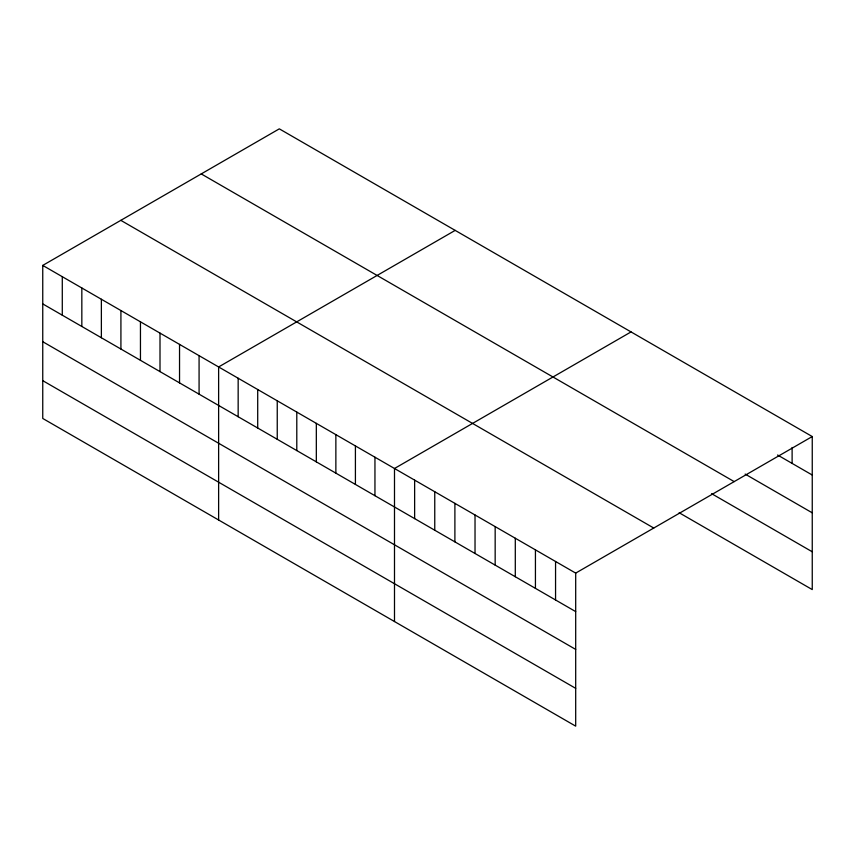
<?xml version="1.0" encoding="UTF-8"?>
<svg xmlns="http://www.w3.org/2000/svg" width="855" height="855" viewBox="0 0 855 855"><rect width="100%" height="100%" fill="white"/><g stroke="black" fill="none" stroke-linecap="round" stroke-linejoin="round"><path stroke-width="1.28" d="M42.75 265.413L575.693 573.107L575.693 726.152L42.75 418.458L42.75 265.413L279.307 128.849L812.25 436.542L812.25 589.587L679.148 512.733M455.181 230.38L218.624 366.955L218.624 520M631.043 331.922L394.497 468.497L394.497 621.542M575.693 573.107L812.25 436.542M777.58 455.01L812.25 475.027M745.143 474.087L812.25 512.829M201.246 173.918L734.189 481.611M711.584 493.656L812.25 551.785M120.812 220.344L653.754 528.037M42.75 303.91L575.693 611.603M42.75 341.711L575.693 649.405M42.75 380.657L575.693 688.35M792.115 447.475L792.115 463.41M555.558 561.489L555.558 599.975M535.433 549.861L535.433 588.358M515.298 538.244L515.298 576.73M495.163 526.616L495.163 565.112M475.027 514.988L475.027 553.484M454.892 503.371L454.892 541.856M434.757 491.743L434.757 530.239M414.632 480.115L414.632 518.611M374.95 457.211L374.95 495.708M355.413 445.936L355.413 484.422M335.865 434.65L335.865 473.146M316.329 423.364L316.329 461.86M296.792 412.089L296.792 450.574M277.244 400.803L277.244 439.299M257.708 389.517L257.708 428.013M238.16 378.241L238.16 416.727M199.076 355.68L199.076 394.166M179.539 344.394L179.539 382.88M160.003 333.108L160.003 371.604M140.455 321.833L140.455 360.318M120.918 310.547L120.918 349.043M101.371 299.261L101.371 337.757M81.834 287.985L81.834 326.471M62.287 276.699L62.287 315.196"/></g></svg>
